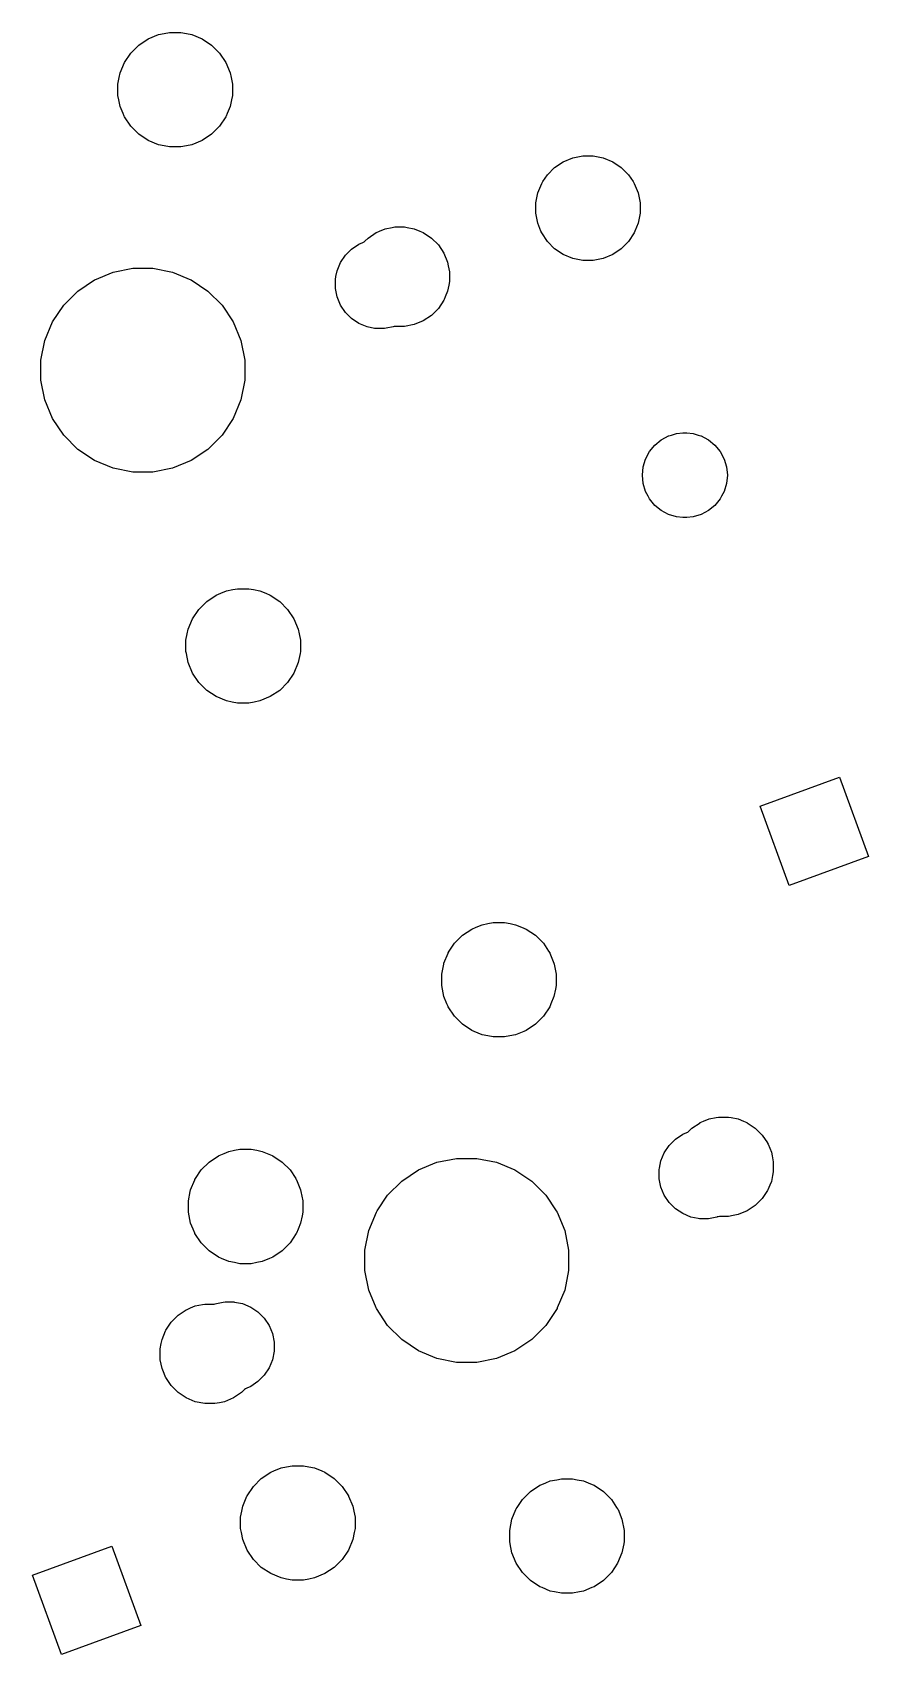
# Model space of a CAD drawing. Extents: x 74 to 361, y -185 to -87.
# Drawn here: x 285.56 to 302.39, y -161.25 to -128.63 of the extents above; entities that cross this region are included whole.
import ezdxf

# ---------------------------------------------------------------- set-up
doc = ezdxf.new("R2010")
doc.units = 0
doc.header["$MEASUREMENT"] = 0
doc.layers.add('BLACK', color=7, linetype='CONTINUOUS')

msp = doc.modelspace()

# ---------------------------------------------------------------- linework, layer by layer
at = {"layer": 'BLACK', "linetype": 'CONTINUOUS'}
for p, q in [((287.703, -128.883), (287.891, -128.757)), ((287.891, -128.757), (288.101, -128.67)), ((288.101, -128.67), (288.212, -128.648)), ((288.212, -128.648), (288.323, -128.626)), ((288.323, -128.626), (288.55, -128.626)), ((288.55, -128.626), (288.661, -128.648)), ((288.661, -128.648), (288.772, -128.67)), ((288.772, -128.67), (288.981, -128.757)), ((288.981, -128.757), (289.17, -128.883)), ((287.416, -129.232), (287.542, -129.043)), ((287.542, -129.043), (287.703, -128.883)), ((289.17, -128.883), (289.33, -129.043)), ((289.33, -129.043), (289.456, -129.232)), ((287.311, -129.533), (287.33, -129.441)), ((287.33, -129.441), (287.416, -129.232)), ((289.456, -129.232), (289.543, -129.441)), ((289.543, -129.441), (289.561, -129.533)), ((287.285, -129.664), (287.311, -129.533)), ((287.285, -129.891), (287.285, -129.664)), ((289.561, -129.533), (289.587, -129.664)), ((289.587, -129.664), (289.587, -129.891)), ((287.303, -129.978), (287.285, -129.891)), ((287.33, -130.113), (287.303, -129.978)), ((287.388, -130.255), (287.33, -130.113)), ((289.543, -130.113), (289.484, -130.255)), ((289.57, -129.978), (289.543, -130.113)), ((289.587, -129.891), (289.57, -129.978)), ((287.412, -130.312), (287.388, -130.255)), ((287.416, -130.322), (287.412, -130.312)), ((287.542, -130.511), (287.416, -130.322)), ((289.456, -130.322), (289.33, -130.511)), ((289.461, -130.312), (289.456, -130.322)), ((289.484, -130.255), (289.461, -130.312)), ((287.703, -130.671), (287.542, -130.511)), ((287.891, -130.797), (287.703, -130.671)), ((288.101, -130.884), (287.891, -130.797)), ((288.981, -130.797), (288.772, -130.884)), ((289.17, -130.671), (288.981, -130.797)), ((289.33, -130.511), (289.17, -130.671)), ((288.212, -130.906), (288.101, -130.884)), ((288.323, -130.928), (288.212, -130.906)), ((288.55, -130.928), (288.323, -130.928)), ((288.661, -130.906), (288.55, -130.928)), ((288.772, -130.884), (288.661, -130.906)), ((296.435, -131.148), (296.638, -131.108)), ((296.638, -131.108), (296.845, -131.108)), ((296.845, -131.108), (297.049, -131.148)), ((295.926, -131.489), (296.072, -131.342)), ((296.072, -131.342), (296.244, -131.227)), ((296.244, -131.227), (296.435, -131.148)), ((296.244, -131.227), (296.244, -131.227)), ((297.049, -131.148), (297.24, -131.227)), ((297.24, -131.227), (297.24, -131.227)), ((297.24, -131.227), (297.412, -131.342)), ((297.412, -131.342), (297.558, -131.489)), ((295.731, -131.852), (295.811, -131.661)), ((295.811, -131.661), (295.834, -131.626)), ((295.834, -131.626), (295.926, -131.489)), ((297.558, -131.489), (297.65, -131.626)), ((297.65, -131.626), (297.673, -131.661)), ((297.673, -131.661), (297.753, -131.852)), ((295.691, -132.055), (295.731, -131.852)), ((295.691, -132.262), (295.691, -132.055)), ((297.753, -131.852), (297.793, -132.055)), ((297.793, -132.055), (297.793, -132.262)), ((295.731, -132.465), (295.691, -132.262)), ((297.793, -132.262), (297.753, -132.465)), ((292.255, -132.823), (292.317, -132.761)), ((292.317, -132.761), (292.481, -132.651)), ((292.481, -132.651), (292.486, -132.649)), ((292.486, -132.649), (292.551, -132.623)), ((292.551, -132.623), (292.663, -132.576)), ((292.663, -132.576), (292.804, -132.548)), ((292.804, -132.548), (292.857, -132.537)), ((292.857, -132.537), (293.054, -132.537)), ((293.054, -132.537), (293.107, -132.548)), ((293.107, -132.548), (293.247, -132.576)), ((293.247, -132.576), (293.36, -132.623)), ((293.36, -132.623), (293.425, -132.649)), ((293.425, -132.649), (293.429, -132.651)), ((293.429, -132.651), (293.593, -132.761)), ((293.593, -132.761), (293.733, -132.9)), ((295.797, -132.623), (295.731, -132.465)), ((295.811, -132.656), (295.797, -132.623)), ((295.926, -132.828), (295.811, -132.656)), ((297.673, -132.656), (297.558, -132.828)), ((297.687, -132.623), (297.673, -132.656)), ((297.753, -132.465), (297.687, -132.623)), ((291.861, -133.108), (291.986, -132.982)), ((291.986, -132.982), (292.134, -132.884)), ((292.134, -132.884), (292.214, -132.85)), ((292.214, -132.85), (292.236, -132.839)), ((292.236, -132.839), (292.255, -132.823)), ((293.733, -132.9), (293.842, -133.064)), ((293.842, -133.064), (293.918, -133.246)), ((296.072, -132.975), (295.926, -132.828)), ((296.244, -133.09), (296.072, -132.975)), ((296.435, -133.169), (296.244, -133.09)), ((296.244, -133.09), (296.244, -133.09)), ((296.244, -133.09), (296.244, -133.09)), ((297.24, -133.09), (297.049, -133.169)), ((297.412, -132.975), (297.24, -133.09)), ((297.24, -133.09), (297.24, -133.09)), ((297.24, -133.09), (297.24, -133.09)), ((297.558, -132.828), (297.412, -132.975)), ((287.189, -133.447), (287.585, -133.369)), ((287.585, -133.369), (287.989, -133.369)), ((287.989, -133.369), (288.385, -133.447)), ((291.671, -133.534), (291.694, -133.419)), ((291.694, -133.419), (291.762, -133.255)), ((291.762, -133.255), (291.861, -133.108)), ((293.918, -133.246), (293.932, -133.319)), ((293.932, -133.319), (293.956, -133.44)), ((296.638, -133.21), (296.435, -133.169)), ((296.845, -133.21), (296.638, -133.21)), ((297.049, -133.169), (296.845, -133.21)), ((286.479, -133.826), (286.815, -133.602)), ((286.815, -133.602), (286.82, -133.6)), ((286.82, -133.6), (287.189, -133.447)), ((288.385, -133.447), (288.754, -133.6)), ((288.754, -133.6), (288.758, -133.602)), ((288.758, -133.602), (289.094, -133.826)), ((291.66, -133.593), (291.671, -133.534)), ((291.66, -133.771), (291.66, -133.593)), ((293.942, -133.711), (293.918, -133.83)), ((293.956, -133.637), (293.942, -133.711)), ((293.956, -133.44), (293.956, -133.637)), ((286.194, -134.112), (286.479, -133.826)), ((289.094, -133.826), (289.38, -134.112)), ((291.661, -133.779), (291.66, -133.771)), ((291.694, -133.945), (291.661, -133.779)), ((291.762, -134.109), (291.694, -133.945)), ((293.842, -134.013), (293.733, -134.177)), ((293.847, -134), (293.842, -134.013)), ((293.871, -133.943), (293.847, -134)), ((293.918, -133.83), (293.871, -133.943)), ((285.971, -134.446), (286.194, -134.112)), ((289.38, -134.112), (289.603, -134.446)), ((291.861, -134.256), (291.762, -134.109)), ((291.986, -134.382), (291.861, -134.256)), ((292.134, -134.481), (291.986, -134.382)), ((293.593, -134.316), (293.429, -134.425)), ((293.733, -134.177), (293.593, -134.316)), ((285.815, -134.821), (285.969, -134.448)), ((285.969, -134.448), (285.971, -134.446)), ((289.603, -134.446), (289.604, -134.448)), ((289.604, -134.448), (289.759, -134.821)), ((292.298, -134.548), (292.134, -134.481)), ((292.447, -134.578), (292.298, -134.548)), ((292.472, -134.583), (292.447, -134.578)), ((292.649, -134.583), (292.472, -134.583)), ((292.685, -134.576), (292.649, -134.583)), ((292.823, -134.548), (292.685, -134.576)), ((292.825, -134.548), (292.823, -134.548)), ((292.823, -134.548), (292.823, -134.548)), ((292.846, -134.542), (292.825, -134.548)), ((292.87, -134.539), (292.846, -134.542)), ((293.054, -134.539), (292.87, -134.539)), ((293.247, -134.501), (293.054, -134.539)), ((293.429, -134.425), (293.247, -134.501)), ((285.736, -135.218), (285.815, -134.821)), ((289.759, -134.821), (289.838, -135.218)), ((285.736, -135.622), (285.736, -135.218)), ((289.838, -135.218), (289.838, -135.622)), ((285.815, -136.018), (285.736, -135.622)), ((289.838, -135.622), (289.759, -136.018)), ((285.969, -136.389), (285.815, -136.018)), ((289.759, -136.018), (289.605, -136.389)), ((285.969, -136.391), (285.969, -136.389)), ((286.194, -136.727), (285.969, -136.391)), ((289.604, -136.391), (289.38, -136.727)), ((289.605, -136.389), (289.604, -136.391)), ((298.525, -136.693), (298.65, -136.681)), ((298.65, -136.681), (298.734, -136.681)), ((298.734, -136.681), (298.859, -136.693)), ((286.479, -137.013), (286.194, -136.727)), ((286.815, -137.237), (286.479, -137.013)), ((289.094, -137.013), (288.758, -137.237)), ((289.38, -136.727), (289.094, -137.013)), ((297.981, -137.057), (298.087, -136.927)), ((298.087, -136.927), (298.217, -136.821)), ((298.217, -136.821), (298.232, -136.813)), ((298.232, -136.813), (298.365, -136.742)), ((298.365, -136.742), (298.371, -136.74)), ((298.371, -136.74), (298.421, -136.725)), ((298.421, -136.725), (298.525, -136.693)), ((298.859, -136.693), (298.963, -136.725)), ((298.963, -136.725), (299.014, -136.74)), ((299.014, -136.74), (299.019, -136.742)), ((299.019, -136.742), (299.152, -136.813)), ((299.152, -136.813), (299.167, -136.821)), ((299.167, -136.821), (299.297, -136.927)), ((299.297, -136.927), (299.403, -137.057)), ((287.189, -137.392), (286.815, -137.237)), ((286.815, -137.237), (286.815, -137.237)), ((286.815, -137.237), (286.815, -137.237)), ((288.758, -137.237), (288.385, -137.392)), ((288.758, -137.237), (288.758, -137.237)), ((288.758, -137.237), (288.758, -137.237)), ((297.853, -137.365), (297.902, -137.205)), ((297.902, -137.205), (297.981, -137.057)), ((297.981, -137.057), (297.981, -137.057)), ((299.403, -137.057), (299.403, -137.057)), ((299.403, -137.057), (299.482, -137.205)), ((299.482, -137.205), (299.531, -137.365)), ((287.585, -137.471), (287.189, -137.392)), ((287.989, -137.471), (287.585, -137.471)), ((288.385, -137.392), (287.989, -137.471)), ((297.837, -137.532), (297.853, -137.365)), ((297.853, -137.699), (297.837, -137.532)), ((299.531, -137.365), (299.547, -137.532)), ((299.547, -137.532), (299.531, -137.699)), ((297.902, -137.859), (297.853, -137.699)), ((297.952, -137.954), (297.902, -137.859)), ((297.981, -138.007), (297.952, -137.954)), ((299.432, -137.954), (299.403, -138.007)), ((299.482, -137.859), (299.432, -137.954)), ((299.531, -137.699), (299.482, -137.859)), ((298.087, -138.137), (297.981, -138.007)), ((298.217, -138.243), (298.087, -138.137)), ((298.365, -138.322), (298.217, -138.243)), ((298.217, -138.243), (298.217, -138.243)), ((299.167, -138.243), (299.019, -138.322)), ((299.297, -138.137), (299.167, -138.243)), ((299.167, -138.243), (299.167, -138.243)), ((299.403, -138.007), (299.297, -138.137)), ((298.525, -138.371), (298.365, -138.322)), ((298.65, -138.383), (298.525, -138.371)), ((298.734, -138.383), (298.65, -138.383)), ((298.859, -138.371), (298.734, -138.383)), ((299.019, -138.322), (298.859, -138.371)), ((289.071, -140.07), (289.26, -139.944)), ((289.26, -139.944), (289.264, -139.942)), ((289.264, -139.942), (289.352, -139.906)), ((289.352, -139.906), (289.469, -139.857)), ((289.469, -139.857), (289.598, -139.831)), ((289.598, -139.831), (289.691, -139.813)), ((289.691, -139.813), (289.918, -139.813)), ((289.918, -139.813), (290.012, -139.831)), ((290.012, -139.831), (290.141, -139.857)), ((290.141, -139.857), (290.258, -139.906)), ((290.258, -139.906), (290.345, -139.942)), ((290.345, -139.942), (290.35, -139.944)), ((290.35, -139.944), (290.539, -140.07)), ((288.785, -140.419), (288.911, -140.23)), ((288.911, -140.23), (289.071, -140.07)), ((290.539, -140.07), (290.699, -140.23)), ((290.699, -140.23), (290.825, -140.419)), ((288.698, -140.628), (288.785, -140.419)), ((290.825, -140.419), (290.912, -140.628)), ((288.654, -140.85), (288.679, -140.723)), ((288.654, -141.077), (288.654, -140.85)), ((288.679, -140.723), (288.698, -140.628)), ((290.912, -140.628), (290.931, -140.723)), ((290.931, -140.723), (290.956, -140.85)), ((290.956, -140.85), (290.956, -141.077)), ((288.661, -141.114), (288.654, -141.077)), ((288.698, -141.299), (288.661, -141.114)), ((290.949, -141.114), (290.912, -141.299)), ((290.956, -141.077), (290.949, -141.114)), ((288.785, -141.509), (288.698, -141.299)), ((288.911, -141.697), (288.785, -141.509)), ((290.825, -141.509), (290.699, -141.697)), ((290.912, -141.299), (290.825, -141.509)), ((289.071, -141.858), (288.911, -141.697)), ((289.26, -141.984), (289.071, -141.858)), ((290.539, -141.858), (290.35, -141.984)), ((290.699, -141.697), (290.539, -141.858)), ((289.469, -142.07), (289.26, -141.984)), ((289.58, -142.093), (289.469, -142.07)), ((289.691, -142.115), (289.58, -142.093)), ((289.918, -142.115), (289.691, -142.115)), ((290.029, -142.093), (289.918, -142.115)), ((290.141, -142.07), (290.029, -142.093)), ((290.35, -141.984), (290.141, -142.07)), ((300.208, -144.184), (301.807, -143.602)), ((301.807, -143.602), (302.389, -145.201)), ((300.79, -145.783), (300.208, -144.184)), ((302.389, -145.201), (300.79, -145.783)), ((294.058, -146.945), (294.218, -146.784)), ((294.218, -146.784), (294.407, -146.658)), ((294.407, -146.658), (294.408, -146.658)), ((294.408, -146.658), (294.496, -146.621)), ((294.496, -146.621), (294.616, -146.572)), ((294.616, -146.572), (294.727, -146.549)), ((294.727, -146.549), (294.838, -146.527)), ((294.838, -146.527), (295.065, -146.527)), ((295.065, -146.527), (295.176, -146.549)), ((295.176, -146.549), (295.287, -146.572)), ((295.287, -146.572), (295.408, -146.621)), ((295.408, -146.621), (295.496, -146.658)), ((295.496, -146.658), (295.497, -146.658)), ((295.497, -146.658), (295.685, -146.784)), ((295.685, -146.784), (295.846, -146.945)), ((293.932, -147.133), (293.952, -147.103)), ((293.952, -147.103), (294.058, -146.945)), ((295.846, -146.945), (295.951, -147.103)), ((295.951, -147.103), (295.972, -147.133)), ((293.801, -147.565), (293.841, -147.364)), ((293.841, -147.364), (293.845, -147.343)), ((293.845, -147.343), (293.928, -147.142)), ((293.928, -147.142), (293.932, -147.133)), ((295.972, -147.133), (295.975, -147.142)), ((295.975, -147.142), (296.059, -147.343)), ((296.059, -147.343), (296.063, -147.364)), ((296.063, -147.364), (296.103, -147.565)), ((293.801, -147.792), (293.801, -147.565)), ((296.103, -147.565), (296.103, -147.792)), ((293.816, -147.866), (293.801, -147.792)), ((293.845, -148.014), (293.816, -147.866)), ((293.906, -148.162), (293.845, -148.014)), ((296.059, -148.014), (295.997, -148.162)), ((296.088, -147.866), (296.059, -148.014)), ((296.103, -147.792), (296.088, -147.866)), ((293.923, -148.202), (293.906, -148.162)), ((293.932, -148.224), (293.923, -148.202)), ((294.058, -148.412), (293.932, -148.224)), ((294.218, -148.572), (294.058, -148.412)), ((295.846, -148.412), (295.685, -148.572)), ((295.972, -148.224), (295.846, -148.412)), ((295.981, -148.202), (295.972, -148.224)), ((295.997, -148.162), (295.981, -148.202)), ((294.407, -148.698), (294.218, -148.572)), ((294.453, -148.718), (294.407, -148.698)), ((294.407, -148.698), (294.407, -148.698)), ((294.407, -148.698), (294.407, -148.698)), ((294.616, -148.785), (294.453, -148.718)), ((295.45, -148.718), (295.287, -148.785)), ((295.497, -148.698), (295.45, -148.718)), ((295.685, -148.572), (295.497, -148.698)), ((295.497, -148.698), (295.497, -148.698)), ((295.497, -148.698), (295.497, -148.698)), ((294.657, -148.793), (294.616, -148.785)), ((294.838, -148.829), (294.657, -148.793)), ((295.065, -148.829), (294.838, -148.829)), ((295.246, -148.793), (295.065, -148.829)), ((295.287, -148.785), (295.246, -148.793)), ((298.77, -150.724), (298.833, -150.662)), ((298.833, -150.662), (298.997, -150.552)), ((298.997, -150.552), (299, -150.551)), ((299, -150.551), (299.068, -150.523)), ((299.068, -150.523), (299.179, -150.477)), ((299.179, -150.477), (299.319, -150.449)), ((299.319, -150.449), (299.372, -150.439)), ((299.372, -150.439), (299.569, -150.439)), ((299.569, -150.439), (299.622, -150.449)), ((299.622, -150.449), (299.763, -150.477)), ((299.763, -150.477), (299.873, -150.523)), ((299.873, -150.523), (299.941, -150.551)), ((299.941, -150.551), (299.945, -150.552)), ((299.945, -150.552), (300.109, -150.662)), ((300.109, -150.662), (300.248, -150.801)), ((298.278, -151.156), (298.376, -151.009)), ((298.376, -151.009), (298.502, -150.883)), ((298.502, -150.883), (298.649, -150.785)), ((298.649, -150.785), (298.73, -150.751)), ((298.73, -150.751), (298.751, -150.74)), ((298.751, -150.74), (298.77, -150.724)), ((300.248, -150.801), (300.352, -150.957)), ((300.352, -150.957), (300.358, -150.965)), ((300.358, -150.965), (300.366, -150.986)), ((300.366, -150.986), (300.433, -151.148)), ((288.959, -151.503), (289.12, -151.343)), ((289.12, -151.343), (289.308, -151.217)), ((289.308, -151.217), (289.319, -151.212)), ((289.319, -151.212), (289.422, -151.17)), ((289.422, -151.17), (289.518, -151.13)), ((289.518, -151.13), (289.629, -151.108)), ((289.629, -151.108), (289.74, -151.086)), ((289.74, -151.086), (289.967, -151.086)), ((289.967, -151.086), (290.078, -151.108)), ((290.078, -151.108), (290.189, -151.13)), ((290.189, -151.13), (290.285, -151.17)), ((290.285, -151.17), (290.388, -151.212)), ((290.388, -151.212), (290.399, -151.217)), ((290.399, -151.217), (290.587, -151.343)), ((290.587, -151.343), (290.747, -151.503)), ((293.331, -151.503), (293.704, -151.349)), ((293.704, -151.349), (294.1, -151.27)), ((294.1, -151.27), (294.504, -151.27)), ((294.504, -151.27), (294.901, -151.349)), ((294.901, -151.349), (295.274, -151.503)), ((298.181, -151.466), (298.21, -151.32)), ((298.21, -151.32), (298.278, -151.156)), ((300.433, -151.148), (300.448, -151.22)), ((300.448, -151.22), (300.472, -151.341)), ((300.472, -151.341), (300.472, -151.538)), ((288.83, -151.7), (288.833, -151.692)), ((288.833, -151.692), (288.844, -151.676)), ((288.844, -151.676), (288.959, -151.503)), ((290.747, -151.503), (290.863, -151.676)), ((290.863, -151.676), (290.873, -151.692)), ((290.873, -151.692), (290.877, -151.7)), ((292.995, -151.728), (293.331, -151.503)), ((293.331, -151.503), (293.331, -151.503)), ((295.274, -151.503), (295.274, -151.503)), ((295.274, -151.503), (295.61, -151.728)), ((298.175, -151.494), (298.181, -151.466)), ((298.175, -151.672), (298.175, -151.494)), ((298.177, -151.68), (298.175, -151.672)), ((298.21, -151.846), (298.177, -151.68)), ((300.457, -151.612), (300.433, -151.732)), ((300.472, -151.538), (300.457, -151.612)), ((288.702, -152.124), (288.739, -151.938)), ((288.739, -151.938), (288.747, -151.901)), ((288.747, -151.901), (288.83, -151.7)), ((290.877, -151.7), (290.96, -151.901)), ((290.96, -151.901), (290.967, -151.938)), ((290.967, -151.938), (291.004, -152.124)), ((292.5, -152.327), (292.709, -152.013)), ((292.709, -152.013), (292.995, -151.728)), ((295.61, -151.728), (295.896, -152.013)), ((295.896, -152.013), (296.105, -152.327)), ((298.278, -152.01), (298.21, -151.846)), ((298.376, -152.158), (298.278, -152.01)), ((300.358, -151.914), (300.248, -152.078)), ((300.363, -151.901), (300.358, -151.914)), ((300.402, -151.808), (300.363, -151.901)), ((300.433, -151.732), (300.402, -151.808)), ((288.702, -152.35), (288.702, -152.124)), ((291.004, -152.124), (291.004, -152.35)), ((292.33, -152.722), (292.485, -152.349)), ((292.485, -152.349), (292.5, -152.327)), ((296.105, -152.327), (296.12, -152.349)), ((296.12, -152.349), (296.275, -152.722)), ((298.502, -152.283), (298.376, -152.158)), ((298.649, -152.382), (298.502, -152.283)), ((299.945, -152.327), (299.763, -152.402)), ((300.109, -152.217), (299.945, -152.327)), ((300.248, -152.078), (300.109, -152.217)), ((288.717, -152.424), (288.702, -152.35)), ((288.747, -152.573), (288.717, -152.424)), ((288.797, -152.695), (288.747, -152.573)), ((290.96, -152.573), (290.91, -152.695)), ((290.99, -152.424), (290.96, -152.573)), ((291.004, -152.35), (290.99, -152.424)), ((298.813, -152.45), (298.649, -152.382)), ((298.963, -152.479), (298.813, -152.45)), ((298.987, -152.484), (298.963, -152.479)), ((299.165, -152.484), (298.987, -152.484)), ((299.201, -152.477), (299.165, -152.484)), ((299.339, -152.45), (299.201, -152.477)), ((299.34, -152.449), (299.339, -152.45)), ((299.339, -152.45), (299.339, -152.45)), ((299.361, -152.443), (299.34, -152.449)), ((299.386, -152.441), (299.361, -152.443)), ((299.569, -152.441), (299.386, -152.441)), ((299.666, -152.421), (299.569, -152.441)), ((299.763, -152.402), (299.666, -152.421)), ((288.83, -152.773), (288.797, -152.695)), ((288.833, -152.782), (288.83, -152.773)), ((288.959, -152.971), (288.833, -152.782)), ((289.12, -153.131), (288.959, -152.971)), ((290.747, -152.971), (290.587, -153.131)), ((290.873, -152.782), (290.747, -152.971)), ((290.877, -152.773), (290.873, -152.782)), ((290.91, -152.695), (290.877, -152.773)), ((292.251, -153.119), (292.33, -152.722)), ((296.275, -152.722), (296.353, -153.119)), ((289.308, -153.257), (289.12, -153.131)), ((289.37, -153.282), (289.308, -153.257)), ((289.308, -153.257), (289.308, -153.257)), ((289.308, -153.257), (289.308, -153.257)), ((289.518, -153.344), (289.37, -153.282)), ((290.337, -153.282), (290.189, -153.344)), ((290.399, -153.257), (290.337, -153.282)), ((290.587, -153.131), (290.399, -153.257)), ((290.399, -153.257), (290.399, -153.257)), ((290.399, -153.257), (290.399, -153.257)), ((292.251, -153.523), (292.251, -153.119)), ((296.353, -153.119), (296.353, -153.523)), ((289.629, -153.366), (289.518, -153.344)), ((289.74, -153.388), (289.629, -153.366)), ((289.967, -153.388), (289.74, -153.388)), ((290.078, -153.366), (289.967, -153.388)), ((290.189, -153.344), (290.078, -153.366)), ((292.33, -153.919), (292.251, -153.523)), ((296.353, -153.523), (296.275, -153.919)), ((292.479, -154.279), (292.33, -153.919)), ((296.275, -153.919), (296.125, -154.279)), ((288.665, -154.313), (288.746, -154.279)), ((288.746, -154.279), (288.842, -154.239)), ((288.842, -154.239), (288.983, -154.211)), ((288.983, -154.211), (289.036, -154.201)), ((289.036, -154.201), (289.219, -154.201)), ((289.219, -154.201), (289.244, -154.198)), ((289.244, -154.198), (289.265, -154.192)), ((289.265, -154.192), (289.266, -154.192)), ((289.266, -154.192), (289.404, -154.164)), ((289.266, -154.192), (289.266, -154.192)), ((289.404, -154.164), (289.44, -154.157)), ((289.44, -154.157), (289.618, -154.157)), ((289.618, -154.157), (289.629, -154.159)), ((289.629, -154.159), (289.792, -154.192)), ((289.792, -154.192), (289.956, -154.26)), ((289.956, -154.26), (290.103, -154.358)), ((292.485, -154.292), (292.479, -154.279)), ((292.709, -154.628), (292.485, -154.292)), ((296.12, -154.292), (295.896, -154.628)), ((296.125, -154.279), (296.12, -154.292)), ((288.248, -154.726), (288.357, -154.564)), ((288.357, -154.564), (288.496, -154.424)), ((288.496, -154.424), (288.66, -154.315)), ((288.66, -154.315), (288.665, -154.313)), ((290.103, -154.358), (290.229, -154.484)), ((290.229, -154.484), (290.327, -154.631)), ((290.327, -154.631), (290.395, -154.795)), ((292.995, -154.914), (292.709, -154.628)), ((295.896, -154.628), (295.61, -154.914)), ((288.155, -154.993), (288.172, -154.91)), ((288.172, -154.91), (288.242, -154.74)), ((288.242, -154.74), (288.247, -154.728)), ((288.247, -154.728), (288.248, -154.726)), ((290.395, -154.795), (290.43, -154.969)), ((293.331, -155.138), (292.995, -154.914)), ((295.61, -154.914), (295.274, -155.138)), ((288.133, -155.103), (288.155, -154.993)), ((288.133, -155.3), (288.133, -155.103)), ((290.43, -155.147), (290.395, -155.321)), ((290.43, -154.969), (290.43, -155.147)), ((293.704, -155.293), (293.331, -155.138)), ((293.331, -155.138), (293.331, -155.138)), ((293.331, -155.138), (293.331, -155.138)), ((295.274, -155.138), (294.901, -155.293)), ((295.274, -155.138), (295.274, -155.138)), ((295.274, -155.138), (295.274, -155.138)), ((288.137, -155.321), (288.133, -155.3)), ((288.172, -155.494), (288.137, -155.321)), ((288.213, -155.594), (288.172, -155.494)), ((288.245, -155.672), (288.213, -155.594)), ((290.327, -155.485), (290.229, -155.632)), ((290.395, -155.321), (290.327, -155.485)), ((294.1, -155.372), (293.704, -155.293)), ((294.504, -155.372), (294.1, -155.372)), ((294.901, -155.293), (294.504, -155.372)), ((288.247, -155.676), (288.245, -155.672)), ((288.357, -155.84), (288.247, -155.676)), ((288.496, -155.979), (288.357, -155.84)), ((289.834, -155.917), (289.772, -155.979)), ((289.853, -155.902), (289.834, -155.917)), ((289.875, -155.89), (289.853, -155.902)), ((289.956, -155.857), (289.875, -155.89)), ((290.103, -155.758), (289.956, -155.857)), ((290.229, -155.632), (290.103, -155.758)), ((288.66, -156.089), (288.496, -155.979)), ((288.842, -156.164), (288.66, -156.089)), ((289.036, -156.203), (288.842, -156.164)), ((289.233, -156.203), (289.036, -156.203)), ((289.329, -156.184), (289.233, -156.203)), ((289.426, -156.164), (289.329, -156.184)), ((289.608, -156.089), (289.426, -156.164)), ((289.772, -155.979), (289.608, -156.089)), ((290.362, -157.58), (290.422, -157.555)), ((290.422, -157.555), (290.568, -157.495)), ((290.568, -157.495), (290.679, -157.473)), ((290.679, -157.473), (290.79, -157.451)), ((290.79, -157.451), (291.017, -157.451)), ((291.017, -157.451), (291.128, -157.473)), ((291.128, -157.473), (291.239, -157.495)), ((291.239, -157.495), (291.385, -157.555)), ((291.385, -157.555), (291.445, -157.58)), ((289.885, -158.054), (290.01, -157.868)), ((290.01, -157.868), (290.17, -157.708)), ((290.17, -157.708), (290.358, -157.582)), ((290.358, -157.582), (290.362, -157.58)), ((291.445, -157.58), (291.449, -157.582)), ((291.449, -157.582), (291.637, -157.708)), ((291.637, -157.708), (291.798, -157.868)), ((291.798, -157.868), (291.922, -158.054)), ((295.587, -157.971), (295.775, -157.845)), ((295.775, -157.845), (295.78, -157.843)), ((295.78, -157.843), (295.895, -157.795)), ((295.895, -157.795), (295.985, -157.758)), ((295.985, -157.758), (296.114, -157.732)), ((296.114, -157.732), (296.207, -157.714)), ((296.207, -157.714), (296.434, -157.714)), ((296.434, -157.714), (296.527, -157.732)), ((296.527, -157.732), (296.656, -157.758)), ((296.656, -157.758), (296.745, -157.795)), ((296.745, -157.795), (296.861, -157.843)), ((296.861, -157.843), (296.866, -157.845)), ((296.866, -157.845), (297.054, -157.971)), ((289.797, -158.266), (289.88, -158.066)), ((289.88, -158.066), (289.884, -158.056)), ((289.884, -158.056), (289.885, -158.054)), ((291.922, -158.054), (291.924, -158.056)), ((291.924, -158.056), (291.927, -158.066)), ((291.927, -158.066), (292.01, -158.266)), ((295.32, -158.29), (295.426, -158.131)), ((295.426, -158.131), (295.587, -157.971)), ((297.054, -157.971), (297.214, -158.131)), ((297.214, -158.131), (297.32, -158.29)), ((289.753, -158.488), (289.777, -158.365)), ((289.753, -158.715), (289.753, -158.488)), ((289.777, -158.365), (289.797, -158.266)), ((292.01, -158.266), (292.03, -158.365)), ((292.03, -158.365), (292.055, -158.488)), ((292.055, -158.488), (292.055, -158.715)), ((295.169, -158.752), (295.214, -158.529)), ((295.214, -158.529), (295.294, -158.335)), ((295.214, -158.529), (295.214, -158.529)), ((295.294, -158.335), (295.3, -158.32)), ((295.3, -158.32), (295.32, -158.29)), ((297.32, -158.29), (297.34, -158.32)), ((297.34, -158.32), (297.347, -158.335)), ((297.347, -158.335), (297.427, -158.529)), ((297.427, -158.529), (297.427, -158.529)), ((297.427, -158.529), (297.471, -158.752)), ((289.769, -158.797), (289.753, -158.715)), ((289.797, -158.937), (289.769, -158.797)), ((292.038, -158.797), (292.01, -158.937)), ((292.055, -158.715), (292.038, -158.797)), ((295.169, -158.978), (295.169, -158.752)), ((297.471, -158.752), (297.471, -158.978)), ((285.564, -159.65), (287.164, -159.068)), ((287.164, -159.068), (287.746, -160.667)), ((289.884, -159.147), (289.797, -158.937)), ((290.01, -159.335), (289.884, -159.147)), ((291.924, -159.147), (291.798, -159.335)), ((292.01, -158.937), (291.924, -159.147)), ((295.178, -159.022), (295.169, -158.978)), ((295.214, -159.201), (295.178, -159.022)), ((297.463, -159.022), (297.427, -159.201)), ((297.471, -158.978), (297.463, -159.022)), ((290.17, -159.496), (290.01, -159.335)), ((290.358, -159.622), (290.17, -159.496)), ((291.637, -159.496), (291.449, -159.622)), ((291.798, -159.335), (291.637, -159.496)), ((295.3, -159.41), (295.214, -159.201)), ((295.426, -159.599), (295.3, -159.41)), ((297.34, -159.41), (297.214, -159.599)), ((297.427, -159.201), (297.34, -159.41)), ((286.146, -161.249), (285.564, -159.65)), ((290.568, -159.708), (290.358, -159.622)), ((290.679, -159.731), (290.568, -159.708)), ((290.79, -159.753), (290.679, -159.731)), ((291.017, -159.753), (290.79, -159.753)), ((291.128, -159.731), (291.017, -159.753)), ((291.239, -159.708), (291.128, -159.731)), ((291.449, -159.622), (291.239, -159.708)), ((295.587, -159.759), (295.426, -159.599)), ((295.775, -159.885), (295.587, -159.759)), ((297.054, -159.759), (296.866, -159.885)), ((297.214, -159.599), (297.054, -159.759)), ((295.82, -159.903), (295.775, -159.885)), ((295.775, -159.885), (295.775, -159.885)), ((295.775, -159.885), (295.775, -159.885)), ((295.985, -159.972), (295.82, -159.903)), ((296.071, -159.989), (295.985, -159.972)), ((296.207, -160.016), (296.071, -159.989)), ((296.434, -160.016), (296.207, -160.016)), ((296.57, -159.989), (296.434, -160.016)), ((296.656, -159.972), (296.57, -159.989)), ((296.821, -159.903), (296.656, -159.972)), ((296.866, -159.885), (296.821, -159.903)), ((296.866, -159.885), (296.866, -159.885)), ((296.866, -159.885), (296.866, -159.885)), ((287.746, -160.667), (286.146, -161.249))]:
    msp.add_line(p, q, dxfattribs=at)

doc.saveas('drawing.dxf')
